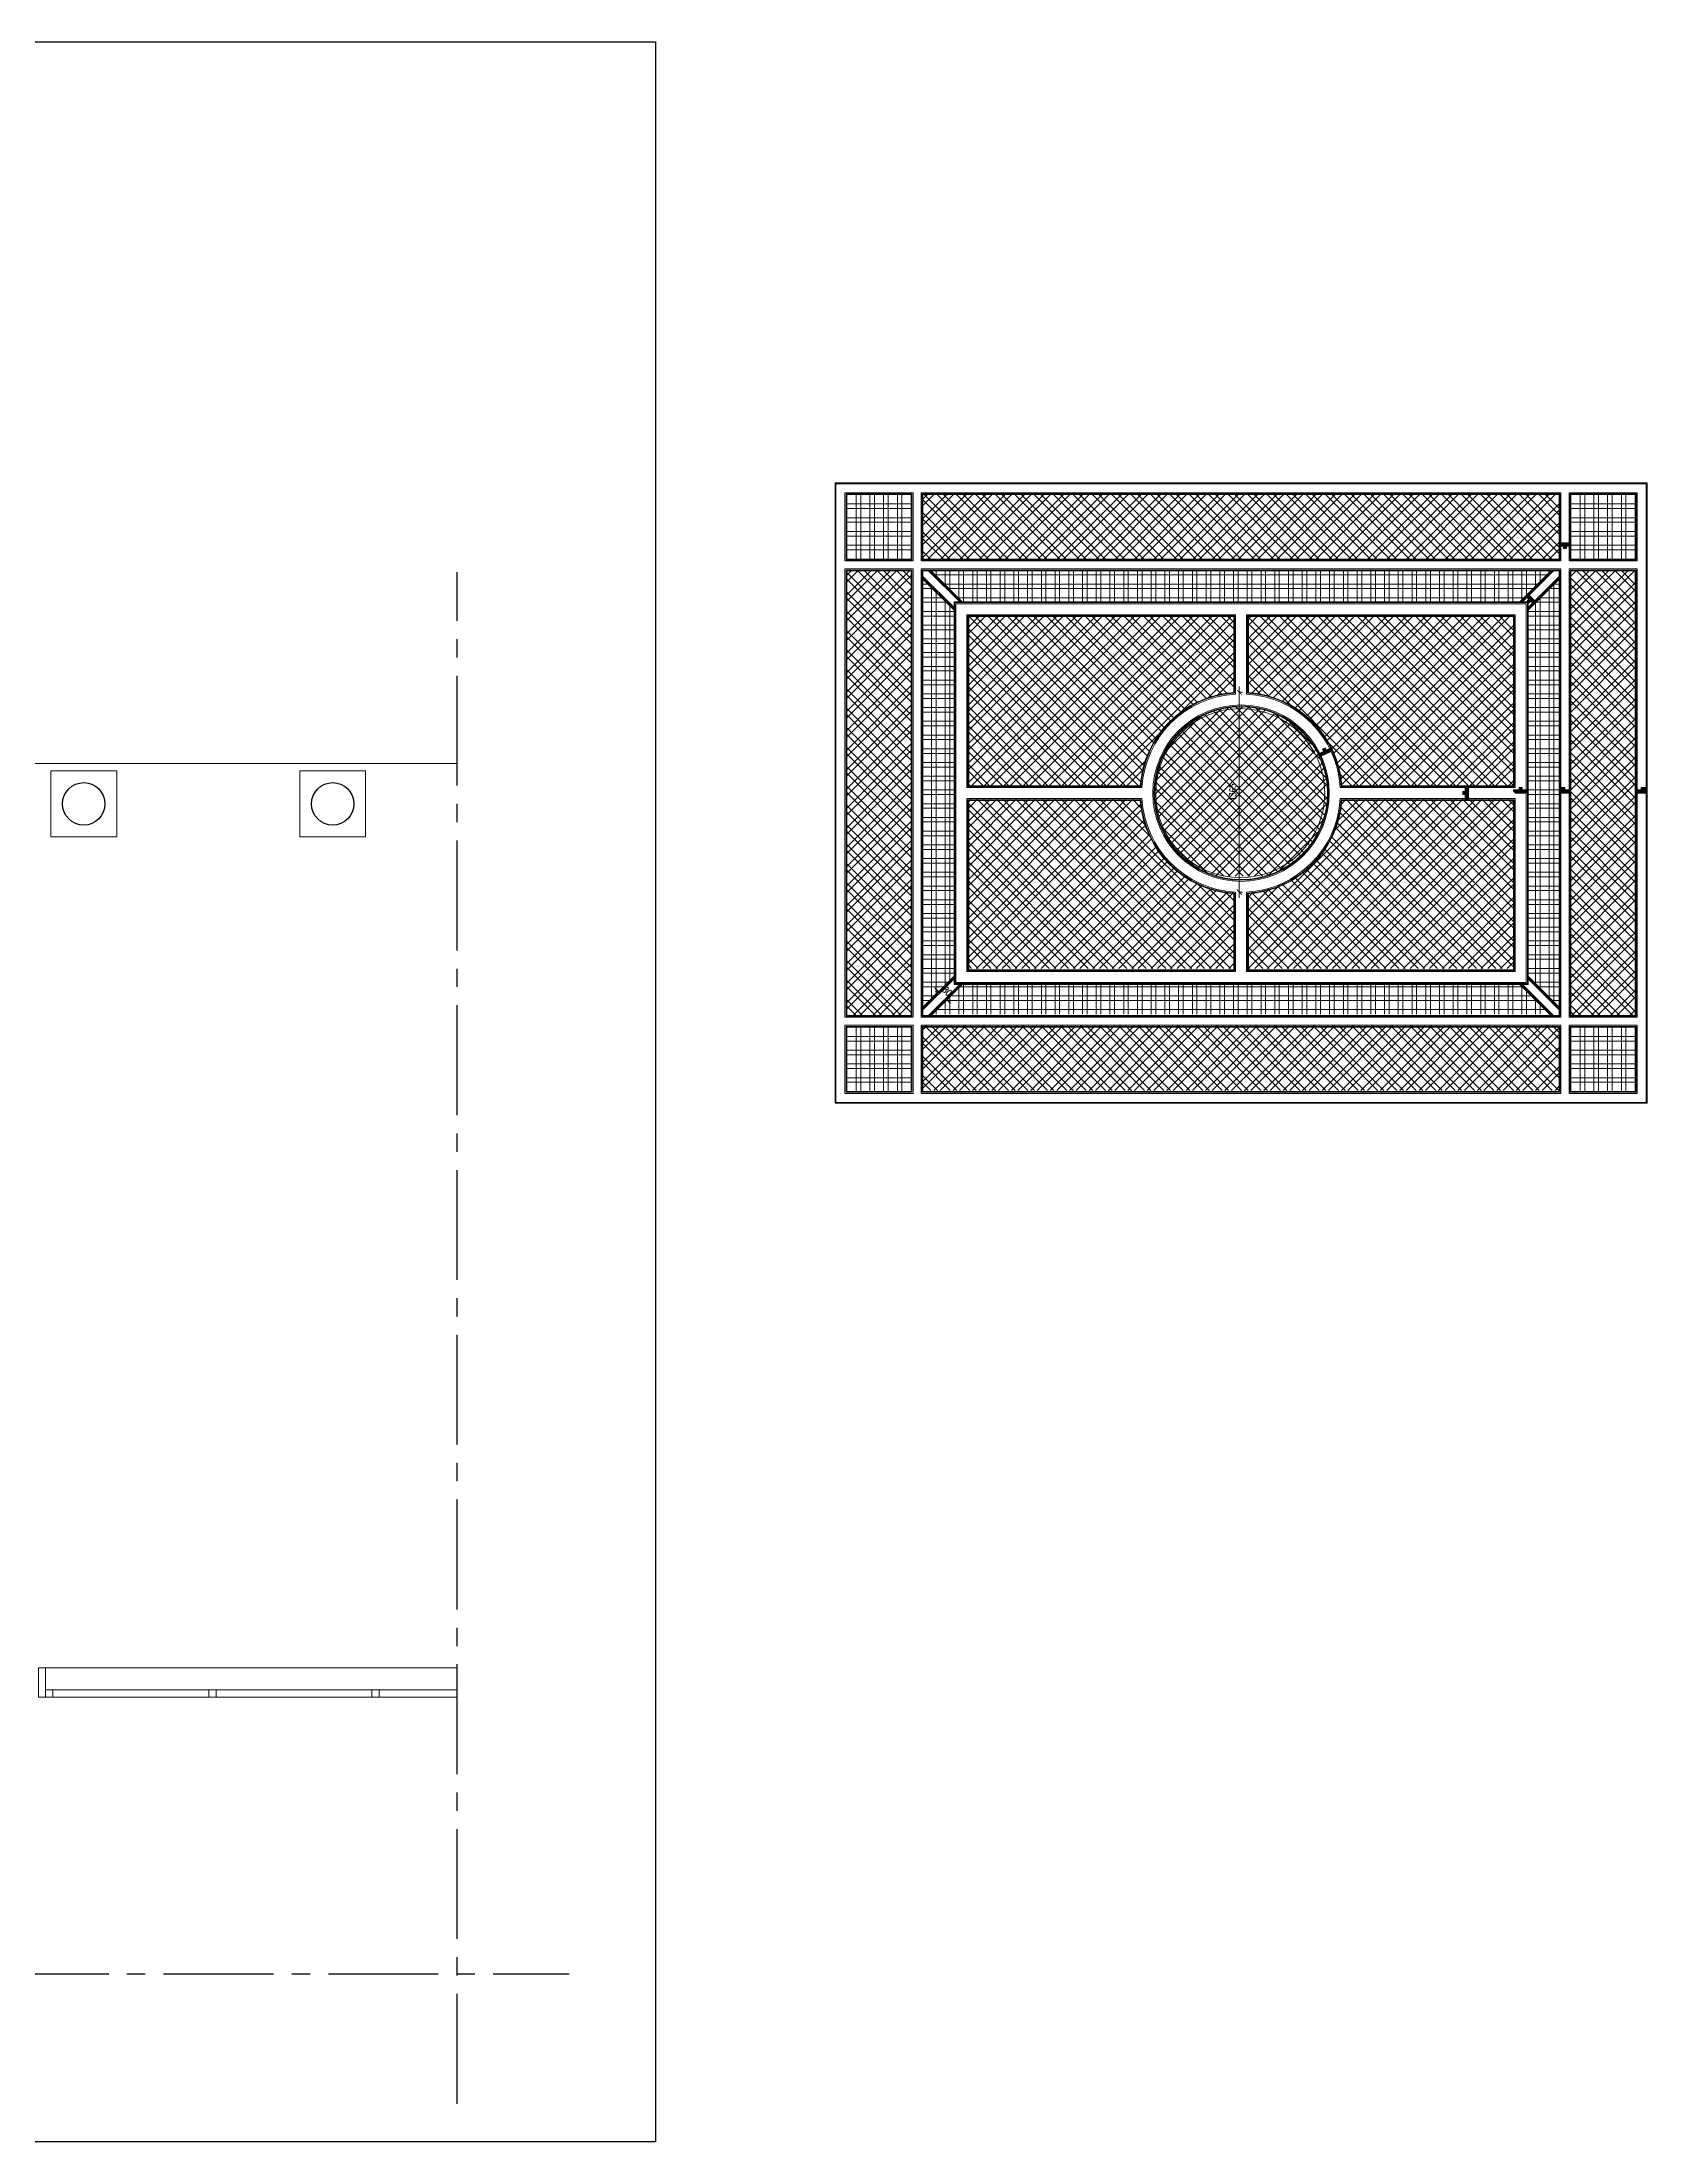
# Model space of a CAD drawing. Header units: inches. Extents: x -20583 to 399182, y -24453 to 525552.
# Drawn here: x 105448 to 116407, y 3 to 14342 of the extents above; entities that cross this region are included whole.
import ezdxf

# ---------------------------------------------------------------- set-up
doc = ezdxf.new("R2010")
doc.units = ezdxf.units.IN
doc.header["$LTSCALE"] = 1000
doc.header["$MEASUREMENT"] = 0
doc.header["$PDMODE"] = 35
doc.linetypes.add('XREF-V2-GF_COLS$0$XREF-V-COLS-GF$0$CENTER2', pattern=[1.125, 0.75, -0.125, 0.125, -0.125])
doc.layers.add('8', color=8, linetype='Continuous')
doc.layers.add('A-WALL', color=7, linetype='Continuous')
for name, color, linetype, lineweight in [('A-GLAZ', 134, 'Continuous', 18), ('A-WALL-TILE', 8, 'Continuous', 9), ('GRC', 41, 'Continuous', 0), ('Wood treillis', 111, 'Continuous', 0)]:
    doc.layers.add(name, color=color, linetype=linetype, lineweight=lineweight)
doc.layers.add('Stone-GRG', color=7, linetype='Continuous', lineweight=0, true_color=0xfff2cc)
doc.styles.add('ST9', font='romans.shx', dxfattribs={"width": 0.8})
doc.dimstyles.new('DIM-20', dxfattribs={"dimscale": 1000, "dimtxt": 0.044, "dimasz": 0.035, "dimexe": 0.022, "dimexo": 0.022, "dimgap": 0.022, "dimtad": 1, "dimdec": 0, "dimzin": 0, "dimdsep": 46, "dimtxsty": 'ST9', "dimblk1": 'ARCHTICK', "dimblk2": 'ARCHTICK', "dimsah": 1, "dimcen": 0.088, "dimdle": 0.04, "dimclrd": 256, "dimclre": 256, "dimclrt": 3, "dimadec": 0, "dimazin": 0, "dimtfac": 1, "dimtdec": 0, "dimtix": 1, "dimtofl": 0, "dimtmove": 1, "dimatfit": 3, "dimldrblk": 'CLOSED', "dimfxl": 1, "dimtolj": 1, "dimtzin": 0, "dimarcsym": 0})
pattern_1 = [(45, (-97072.23, -35421.66), (-66.29126, 66.29126), []), (45, (-97028.04, -35421.66), (-66.29126, 66.29126), [])]
pattern_2 = [(135, (-97072.23, -35421.66), (-66.29126, -66.29126), []), (135, (-97072.23, -35377.46), (-66.29126, -66.29126), [])]
pattern_3 = [(45, (-96760.1, -34589.53), (-66.29126, 66.29126), []), (45, (-96715.905, -34589.53), (-66.29126, 66.29126), [])]
pattern_4 = [(135, (-96760.1, -34589.53), (-66.29126, -66.29126), []), (135, (-96760.1, -34545.33), (-66.29126, -66.29126), [])]
pattern_5 = [(180, (-97072.23, -35421.66), (-4e-14, -93.75), []), (180, (-97103.48, -35390.41), (-4e-14, -93.75), [])]
pattern_6 = [(90, (-97072.23, -35421.66), (-93.75, 4e-14), []), (90, (-97040.98, -35390.41), (-93.75, 4e-14), [])]

# ---------------------------------------------------------------- blocks, each defined once
blk = doc.blocks.new('_ARCHTICK')
at = {"color": 0, "linetype": 'ByBlock', "const_width": 0.15}
blk.add_lwpolyline([(-0.5, -0.5), (0.5, 0.5)], dxfattribs=at)
blk = doc.blocks.new('*D468')
at = {"layer": 'Defpoints', "color": 0, "transparency": 16777216}
for p in [(2735, 2807), (2735, 1442), (2760, 1442)]:
    blk.add_point(p, dxfattribs=at)
at = {"layer": 'Stone-GRG', "lineweight": -2, "transparency": 16777216}
for p, q in [((2757, 2807), (2782, 2807)), ((2760, 2847), (2760, 1402)), ((2757, 1442), (2782, 1442))]:
    blk.add_line(p, q, dxfattribs=at)
at = {"layer": 'Stone-GRG', "lineweight": -2, "transparency": 16777216, "xscale": 35, "yscale": 35, "zscale": 35}
for p, rotation in [((2760, 2807), 90), ((2760, 1442), 270)]:
    blk.add_blockref('_ARCHTICK', p, dxfattribs=dict(at, rotation=rotation))
at = {"layer": 'Stone-GRG', "color": 3, "lineweight": 0, "transparency": 16777216, "insert": (2716, 2124), "char_height": 44, "attachment_point": 5, "rotation": 90, "style": 'ST9'}
blk.add_mtext('\\A1;1365', dxfattribs=at)
blk = doc.blocks.new('_CLOSED')
at = {"color": 0, "linetype": 'ByBlock'}
for p, q in [((-1, 0.17), (0, 0)), ((-1, 0.17), (-1, -0.17)), ((0, 0), (-1, -0.17)), ((0, 0), (-1, 0))]:
    blk.add_line(p, q, dxfattribs=at)
blk = doc.blocks.new('*D469')
at = {"layer": 'Defpoints', "color": 0, "transparency": 16777216}
for p in [(706, 763), (763, 706), (763, 706)]:
    blk.add_point(p, dxfattribs=at)
at = {"layer": 'Stone-GRG', "lineweight": -2, "transparency": 16777216}
for p, q in [((706, 763), (681, 787)), ((763, 706), (787, 681))]:
    blk.add_line(p, q, dxfattribs=at)
for p, xscale, yscale, zscale, rotation in [((706, 763), 35.00000000000001, 35.00000000000001, 35.00000000000001, 315.0000000000147), ((763, 706), 35, 35, 35, 135.0000000000148)]:
    blk.add_blockref('_ARCHTICK', p, dxfattribs=dict(at, xscale=xscale, yscale=yscale, zscale=zscale, rotation=rotation))
at = {"layer": 'Stone-GRG', "color": 3, "lineweight": 0, "transparency": 16777216, "insert": (765, 765), "char_height": 44, "attachment_point": 5, "rotation": 315, "style": 'ST9'}
blk.add_mtext('\\A1;80', dxfattribs=at)
blk = doc.blocks.new('A$C387e0cd0')
at = {"layer": 'Wood treillis', "lineweight": 0}
h = blk.add_hatch(dxfattribs=at)
h.set_pattern_fill('ANSI32', color=8, scale=250)
h.set_pattern_definition(pattern_3)
h.paths.add_polyline_path([(600, 3716), (4944, 3716), (4944, 4156), (600, 4156)])
h = blk.add_hatch(dxfattribs=at)
h.set_pattern_fill('ANSI32', color=8, scale=250, angle=90)
h.set_pattern_definition(pattern_4)
h.paths.add_polyline_path([(600, 3716), (4944, 3716), (4944, 4156), (600, 4156)])
h = blk.add_hatch(color=8, dxfattribs=at)
h.dxf.hatch_style = 1
edge = h.paths.add_edge_path()
edge.add_line((4974, 3787.3), (4994, 3787.3))
edge.add_line((4994, 3787.3), (4994, 3803.4))
edge.add_line((4994, 3803.4), (5024, 3803.4))
edge.add_line((5024, 3803.4), (5024, 3813.4))
edge.add_line((5024, 3813.4), (5019, 3813.4))
edge.add_arc((5011.5, 3813.4), 7.5, 360, 450)
edge.add_line((5011.5, 3820.9), (5011.5, 3825.9))
edge.add_line((5011.5, 3825.9), (4956.5, 3825.9))
edge.add_line((4956.5, 3825.9), (4956.5, 3820.9))
edge.add_arc((4956.5, 3813.4), 7.5, 90, 180)
edge.add_line((4949, 3813.4), (4944, 3813.4))
edge.add_line((4944, 3813.4), (4944, 3803.4))
edge.add_line((4944, 3803.4), (4974, 3803.4))
edge.add_line((4974, 3803.4), (4974, 3787.3))
h = blk.add_hatch(dxfattribs=at)
h.set_pattern_fill('ANSI32', color=8, scale=250)
h.set_pattern_definition(pattern_3)
h.paths.add_polyline_path([(520, 600), (520, 3636), (80, 3636), (80, 600)])
h = blk.add_hatch(dxfattribs=at)
h.set_pattern_fill('ANSI32', color=8, scale=250, angle=90)
h.set_pattern_definition(pattern_4)
h.paths.add_polyline_path([(520, 600), (520, 3636), (80, 3636), (80, 600)])
h = blk.add_hatch(dxfattribs=at)
h.set_pattern_fill('ANSI32', color=8, scale=250, angle=45)
h.set_pattern_definition(pattern_6)
h.paths.add_polyline_path([(656.6, 3636), (868.7, 3423.9), (4675.3, 3423.9), (4887.4, 3636)])
h = blk.add_hatch(dxfattribs=at)
h.set_pattern_fill('ANSI32', color=8, scale=250, angle=135)
h.set_pattern_definition(pattern_5)
h.paths.add_polyline_path([(656.6, 3636), (868.7, 3423.9), (4675.3, 3423.9), (4887.4, 3636)])
h = blk.add_hatch(dxfattribs=at)
h.set_pattern_fill('ANSI32', color=8, scale=250)
h.set_pattern_definition(pattern_3)
h.paths.add_polyline_path([(5024, 600), (5024, 3636), (5464, 3636), (5464, 600)])
h = blk.add_hatch(dxfattribs=at)
h.set_pattern_fill('ANSI32', color=8, scale=250, angle=90)
h.set_pattern_definition(pattern_4)
h.paths.add_polyline_path([(5024, 600), (5024, 3636), (5464, 3636), (5464, 600)])
h = blk.add_hatch(dxfattribs=at)
h.set_pattern_fill('ANSI32', color=8, scale=250, angle=45)
h.set_pattern_definition(pattern_6)
h.paths.add_polyline_path([(600, 3579.4), (812.1, 3367.3), (812.1, 868.7), (600, 656.6)])
h = blk.add_hatch(dxfattribs=at)
h.set_pattern_fill('ANSI32', color=8, scale=250, angle=135)
h.set_pattern_definition(pattern_5)
h.paths.add_polyline_path([(600, 3579.4), (812.1, 3367.3), (812.1, 868.7), (600, 656.6)])
h = blk.add_hatch(color=8, dxfattribs=at)
h.dxf.hatch_style = 1
edge = h.paths.add_edge_path()
edge.add_line((4724.8, 3430.9), (4738.9, 3416.8))
edge.add_line((4738.9, 3416.8), (4750.3, 3428.2))
edge.add_line((4750.3, 3428.2), (4771.5, 3407))
edge.add_line((4771.5, 3407), (4778.6, 3414))
edge.add_line((4778.6, 3414), (4775.1, 3417.6))
edge.add_arc((4769.8, 3422.9), 7.5, 315, 405)
edge.add_line((4775.1, 3428.2), (4778.6, 3431.7))
edge.add_line((4778.6, 3431.7), (4739.7, 3470.6))
edge.add_line((4739.7, 3470.6), (4736.2, 3467.1))
edge.add_arc((4730.9, 3461.8), 7.5, 45, 135)
edge.add_line((4725.6, 3467.1), (4722, 3470.6))
edge.add_line((4722, 3470.6), (4715, 3463.5))
edge.add_line((4715, 3463.5), (4736.2, 3442.3))
edge.add_line((4736.2, 3442.3), (4724.8, 3430.9))
h = blk.add_hatch(dxfattribs=at)
h.set_pattern_fill('ANSI32', color=8, scale=250, angle=135)
h.set_pattern_definition(pattern_5)
h.paths.add_polyline_path([(4944, 3579.4), (4731.9, 3367.3), (4731.9, 868.7), (4944, 656.6)])
h = blk.add_hatch(dxfattribs=at)
h.set_pattern_fill('ANSI32', color=8, scale=250, angle=45)
h.set_pattern_definition(pattern_6)
h.paths.add_polyline_path([(4944, 3579.4), (4731.9, 3367.3), (4731.9, 868.7), (4944, 656.6)])
h = blk.add_hatch(dxfattribs=at)
h.set_pattern_fill('ANSI32', color=8, scale=250)
h.set_pattern_definition(pattern_1)
h.paths.add_polyline_path([(912.1, 3323.9), (2722, 3323.9), (2722, 2806.2, 0.2638261), (2155.7, 2428.3), (2155.4, 2428.5), (2151.2, 2419.4), (2151.3, 2419.4, 0.0951483), (2083.8, 2168), (912.1, 2168)])
h = blk.add_hatch(dxfattribs=at)
h.set_pattern_fill('ANSI32', color=8, scale=250, angle=90)
h.set_pattern_definition(pattern_2)
h.paths.add_polyline_path([(912.1, 3323.9), (2722, 3323.9), (2722, 2806.2, 0.2638261), (2155.7, 2428.3), (2155.4, 2428.5), (2151.2, 2419.4), (2151.3, 2419.4, 0.0951483), (2083.8, 2168), (912.1, 2168)])
h = blk.add_hatch(dxfattribs=at)
h.set_pattern_fill('ANSI32', color=8, scale=250)
h.set_pattern_definition(pattern_1)
h.paths.add_polyline_path([(4631.9, 3323.9), (2822, 3323.9), (2822, 2806.2, -0.2638261), (3388.3, 2428.3), (3388.6, 2428.5), (3392.8, 2419.4), (3392.7, 2419.4, -0.0951483), (3460.2, 2168), (4631.9, 2168)])
h = blk.add_hatch(dxfattribs=at)
h.set_pattern_fill('ANSI32', color=8, scale=250, angle=90)
h.set_pattern_definition(pattern_2)
h.paths.add_polyline_path([(4631.9, 3323.9), (2822, 3323.9), (2822, 2806.2, -0.2638261), (3388.3, 2428.3), (3388.6, 2428.5), (3392.8, 2419.4), (3392.7, 2419.4, -0.0951483), (3460.2, 2168), (4631.9, 2168)])
h = blk.add_hatch(dxfattribs=at)
h.set_pattern_fill('ANSI32', color=8, scale=250)
h.set_pattern_definition([(45, (-98267.1, -34791.26), (-66.29126, 66.29126), []), (45, (-98222.91, -34791.26), (-66.29126, 66.29126), [])])
edge = h.paths.add_edge_path()
edge.add_arc((2772, 2118), 590, 93.39698, 253.91609)
edge.add_line((2608.5, 1551.1), (2935.5, 1551.1))
edge.add_arc((2772, 2118), 590, 286.08391, 446.60302)
edge.add_line((2807, 2707), (2737, 2707))
h = blk.add_hatch(dxfattribs=at)
h.set_pattern_fill('ANSI32', color=8, scale=250, angle=90)
h.set_pattern_definition([(135, (-98267.1, -34791.26), (-66.29126, -66.29126), []), (135, (-98267.1, -34747.07), (-66.29126, -66.29126), [])])
edge = h.paths.add_edge_path()
edge.add_arc((2772, 2118), 590, 93.39698, 253.91609)
edge.add_line((2608.5, 1551.1), (2935.5, 1551.1))
edge.add_arc((2772, 2118), 590, 286.08391, 446.60302)
edge.add_line((2807, 2707), (2737, 2707))
h = blk.add_hatch(color=8, dxfattribs=at)
h.dxf.hatch_style = 1
edge = h.paths.add_edge_path()
edge.add_line((3345.6, 2426.3), (3327.4, 2417.9))
edge.add_line((3327.4, 2417.9), (3334.2, 2403.3))
edge.add_line((3334.2, 2403.3), (3297.9, 2386.4))
edge.add_line((3297.9, 2386.4), (3302.1, 2377.4))
edge.add_line((3302.1, 2377.4), (3306.6, 2379.5))
edge.add_arc((3313.4, 2382.6), 7.5, 204.8584, 294.8584)
edge.add_line((3316.6, 2375.8), (3318.7, 2371.3))
edge.add_line((3318.7, 2371.3), (3386.7, 2402.8))
edge.add_line((3386.7, 2402.8), (3384.6, 2407.3))
edge.add_arc((3381.5, 2414.1), 7.5, 294.8584, 384.8584)
edge.add_line((3388.3, 2417.3), (3392.8, 2419.4))
edge.add_line((3392.8, 2419.4), (3388.6, 2428.5))
edge.add_line((3388.6, 2428.5), (3352.3, 2411.7))
edge.add_line((3352.3, 2411.7), (3345.6, 2426.3))
h = blk.add_hatch(color=8, dxfattribs=at)
h.dxf.hatch_style = 1
edge = h.paths.add_edge_path()
edge.add_line((4285.5, 2128), (4285.5, 2108))
edge.add_line((4285.5, 2108), (4301.6, 2108))
edge.add_line((4301.6, 2108), (4301.6, 2068))
edge.add_line((4301.6, 2068), (4311.6, 2068))
edge.add_line((4311.6, 2068), (4311.6, 2073))
edge.add_arc((4311.6, 2080.5), 7.5, 270, 360)
edge.add_line((4319.1, 2080.5), (4324.1, 2080.5))
edge.add_line((4324.1, 2080.5), (4324.1, 2155.5))
edge.add_line((4324.1, 2155.5), (4319.1, 2155.5))
edge.add_arc((4311.6, 2155.5), 7.5, 360, 450)
edge.add_line((4311.6, 2163), (4311.6, 2168))
edge.add_line((4311.6, 2168), (4301.6, 2168))
edge.add_line((4301.6, 2168), (4301.6, 2128))
edge.add_line((4301.6, 2128), (4285.5, 2128))
h = blk.add_hatch(color=8, dxfattribs=at)
h.dxf.hatch_style = 1
edge = h.paths.add_edge_path()
edge.add_line((4691.9, 2156.6), (4671.9, 2156.6))
edge.add_line((4671.9, 2156.6), (4671.9, 2140.5))
edge.add_line((4671.9, 2140.5), (4631.9, 2140.5))
edge.add_line((4631.9, 2140.5), (4631.9, 2130.5))
edge.add_line((4631.9, 2130.5), (4636.9, 2130.5))
edge.add_arc((4644.4, 2130.5), 7.5, 180, 270)
edge.add_line((4644.4, 2123), (4644.4, 2118))
edge.add_line((4644.4, 2118), (4719.4, 2118))
edge.add_line((4719.4, 2118), (4719.4, 2123))
edge.add_arc((4719.4, 2130.5), 7.5, 270, 360)
edge.add_line((4726.9, 2130.5), (4731.9, 2130.5))
edge.add_line((4731.9, 2130.5), (4731.9, 2140.5))
edge.add_line((4731.9, 2140.5), (4691.9, 2140.5))
edge.add_line((4691.9, 2140.5), (4691.9, 2156.6))
h = blk.add_hatch(color=8, dxfattribs=at)
h.dxf.hatch_style = 1
edge = h.paths.add_edge_path()
edge.add_line((4949, 2123), (4949, 2118))
edge.add_line((4949, 2118), (5011.5, 2118))
edge.add_line((5011.5, 2118), (5011.5, 2123))
edge.add_arc((5011.5, 2130.5), 7.5, 270, 360)
edge.add_line((5019, 2130.5), (5024, 2130.5))
edge.add_line((5024, 2130.5), (5024, 2140.5))
edge.add_line((5024, 2140.5), (4984, 2140.5))
edge.add_line((4984, 2140.5), (4984, 2156.6))
edge.add_line((4984, 2156.6), (4944, 2156.6))
edge.add_line((4944, 2156.6), (4944, 2156.6))
edge.add_line((4944, 2156.6), (4944, 2123))
edge.add_line((4944, 2123), (4949, 2123))
h = blk.add_hatch(color=8, dxfattribs=at)
h.dxf.hatch_style = 1
edge = h.paths.add_edge_path()
edge.add_line((5539, 2123), (5539, 2118))
edge.add_line((5539, 2118), (5476.5, 2118))
edge.add_line((5476.5, 2118), (5476.5, 2123))
edge.add_arc((5476.5, 2130.5), 7.5, 180, 270, ccw=False)
edge.add_line((5469, 2130.5), (5464, 2130.5))
edge.add_line((5464, 2130.5), (5464, 2140.5))
edge.add_line((5464, 2140.5), (5504, 2140.5))
edge.add_line((5504, 2140.5), (5504, 2156.6))
edge.add_line((5504, 2156.6), (5544, 2156.6))
edge.add_line((5544, 2156.6), (5544, 2156.6))
edge.add_line((5544, 2156.6), (5544, 2123))
edge.add_line((5544, 2123), (5539, 2123))
h = blk.add_hatch(dxfattribs=at)
h.set_pattern_fill('ANSI32', color=8, scale=250)
h.set_pattern_definition(pattern_1)
h.paths.add_polyline_path([(912.1, 920.7), (2722, 920.7), (2722, 1438.4, -0.2638261), (2155.7, 1816.2), (2155.4, 1816.1), (2151.2, 1825.2), (2151.3, 1825.2, -0.0951483), (2083.8, 2076.6), (912.1, 2076.6)])
h = blk.add_hatch(dxfattribs=at)
h.set_pattern_fill('ANSI32', color=8, scale=250, angle=90)
h.set_pattern_definition(pattern_2)
h.paths.add_polyline_path([(912.1, 920.7), (2722, 920.7), (2722, 1438.4, -0.2638261), (2155.7, 1816.2), (2155.4, 1816.1), (2151.2, 1825.2), (2151.3, 1825.2, -0.0951483), (2083.8, 2076.6), (912.1, 2076.6)])
h = blk.add_hatch(dxfattribs=at)
h.set_pattern_fill('ANSI32', color=8, scale=250)
h.set_pattern_definition(pattern_1)
h.paths.add_polyline_path([(4631.9, 920.7), (2822, 920.7), (2822, 1438.4, 0.2638261), (3388.3, 1816.2), (3388.6, 1816.1), (3392.8, 1825.2), (3392.7, 1825.2, 0.0951483), (3460.2, 2076.6), (4631.9, 2076.6)])
h = blk.add_hatch(dxfattribs=at)
h.set_pattern_fill('ANSI32', color=8, scale=250, angle=90)
h.set_pattern_definition(pattern_2)
h.paths.add_polyline_path([(4631.9, 920.7), (2822, 920.7), (2822, 1438.4, 0.2638261), (3388.3, 1816.2), (3388.6, 1816.1), (3392.8, 1825.2), (3392.7, 1825.2, 0.0951483), (3460.2, 2076.6), (4631.9, 2076.6)])
h = blk.add_hatch(dxfattribs=at)
h.set_pattern_fill('ANSI32', color=8, scale=250, angle=135)
h.set_pattern_definition(pattern_5)
h.paths.add_polyline_path([(656.6, 608.6), (868.7, 820.7), (4675.3, 820.7), (4887.4, 608.6)])
h = blk.add_hatch(dxfattribs=at)
h.set_pattern_fill('ANSI32', color=8, scale=250, angle=45)
h.set_pattern_definition(pattern_6)
h.paths.add_polyline_path([(656.6, 608.6), (868.7, 820.7), (4675.3, 820.7), (4887.4, 608.6)])
h = blk.add_hatch(dxfattribs=at)
h.set_pattern_fill('ANSI32', color=8, scale=250)
h.set_pattern_definition(pattern_3)
h.paths.add_polyline_path([(600, 528.6), (4944, 528.6), (4944, 88.6), (600, 88.6)])
h = blk.add_hatch(dxfattribs=at)
h.set_pattern_fill('ANSI32', color=8, scale=250, angle=90)
h.set_pattern_definition(pattern_4)
h.paths.add_polyline_path([(600, 528.6), (4944, 528.6), (4944, 88.6), (600, 88.6)])
at = {"layer": 'Wood treillis', "color": 8, "linetype": 'Continuous', "lineweight": 0}
for p, q in [((520, 4092.3, 0), (80, 4092.3, 0)), ((520, 4092.3, 0), (80, 4092.3, 0)), ((520, 4061, 0), (80, 4061, 0)), ((520, 4061, 0), (80, 4061, 0)), ((143.8, 3716, 0), (143.8, 4156, 0)), ((143.8, 3716, 0), (143.8, 4156, 0)), ((175, 3716, 0), (175, 4156, 0)), ((175, 3716, 0), (175, 4156, 0)), ((237.5, 3716, 0), (237.5, 4156, 0)), ((237.5, 3716, 0), (237.5, 4156, 0)), ((268.8, 3716, 0), (268.8, 4156, 0)), ((268.8, 3716, 0), (268.8, 4156, 0)), ((331.3, 3716, 0), (331.3, 4156, 0)), ((331.3, 3716, 0), (331.3, 4156, 0)), ((362.5, 3716, 0), (362.5, 4156, 0)), ((362.5, 3716, 0), (362.5, 4156, 0)), ((425, 3716, 0), (425, 4156, 0)), ((425, 3716, 0), (425, 4156, 0)), ((456.3, 3716, 0), (456.3, 4156, 0)), ((456.3, 3716, 0), (456.3, 4156, 0)), ((5464, 4092.3, 0), (5024, 4092.3, 0)), ((5464, 4092.3, 0), (5024, 4092.3, 0)), ((5464, 4061, 0), (5024, 4061, 0)), ((5464, 4061, 0), (5024, 4061, 0)), ((5087.8, 3716, 0), (5087.8, 4156, 0)), ((5087.8, 3716, 0), (5087.8, 4156, 0)), ((5119, 3716, 0), (5119, 4156, 0)), ((5119, 3716, 0), (5119, 4156, 0)), ((5181.5, 3716, 0), (5181.5, 4156, 0)), ((5181.5, 3716, 0), (5181.5, 4156, 0)), ((5212.8, 3716, 0), (5212.8, 4156, 0)), ((5212.8, 3716, 0), (5212.8, 4156, 0)), ((5275.3, 3716, 0), (5275.3, 4156, 0)), ((5275.3, 3716, 0), (5275.3, 4156, 0)), ((5306.5, 3716, 0), (5306.5, 4156, 0)), ((5306.5, 3716, 0), (5306.5, 4156, 0)), ((5369, 3716, 0), (5369, 4156, 0)), ((5369, 3716, 0), (5369, 4156, 0)), ((5400.3, 3716, 0), (5400.3, 4156, 0)), ((5400.3, 3716, 0), (5400.3, 4156, 0)), ((520, 3998.5, 0), (80, 3998.5, 0)), ((520, 3998.5, 0), (80, 3998.5, 0)), ((520, 3967.3, 0), (80, 3967.3, 0)), ((520, 3967.3, 0), (80, 3967.3, 0)), ((520, 3904.8, 0), (80, 3904.8, 0)), ((520, 3904.8, 0), (80, 3904.8, 0)), ((520, 3873.5, 0), (80, 3873.5, 0)), ((520, 3873.5, 0), (80, 3873.5, 0)), ((5464, 3998.5, 0), (5024, 3998.5, 0)), ((5464, 3998.5, 0), (5024, 3998.5, 0)), ((5464, 3967.3, 0), (5024, 3967.3, 0)), ((5464, 3967.3, 0), (5024, 3967.3, 0)), ((5464, 3904.8, 0), (5024, 3904.8, 0)), ((5464, 3904.8, 0), (5024, 3904.8, 0)), ((5464, 3873.5, 0), (5024, 3873.5, 0)), ((5464, 3873.5, 0), (5024, 3873.5, 0)), ((520, 3811, 0), (80, 3811, 0)), ((520, 3811, 0), (80, 3811, 0)), ((520, 3779.8, 0), (80, 3779.8, 0)), ((520, 3779.8, 0), (80, 3779.8, 0)), ((5464, 3811, 0), (5024, 3811, 0)), ((5464, 3811, 0), (5024, 3811, 0)), ((5464, 3779.8, 0), (5024, 3779.8, 0)), ((5464, 3779.8, 0), (5024, 3779.8, 0)), ((520, 456.3, 0), (80, 456.3, 0)), ((520, 456.3, 0), (80, 456.3, 0)), ((143.8, 80, 0), (143.8, 520, 0)), ((143.8, 80, 0), (143.8, 520, 0)), ((175, 80, 0), (175, 520, 0)), ((175, 80, 0), (175, 520, 0)), ((237.5, 80, 0), (237.5, 520, 0)), ((237.5, 80, 0), (237.5, 520, 0)), ((268.8, 80, 0), (268.8, 520, 0)), ((268.8, 80, 0), (268.8, 520, 0)), ((331.3, 80, 0), (331.3, 520, 0)), ((331.3, 80, 0), (331.3, 520, 0)), ((362.5, 80, 0), (362.5, 520, 0)), ((362.5, 80, 0), (362.5, 520, 0)), ((425, 80, 0), (425, 520, 0)), ((425, 80, 0), (425, 520, 0)), ((456.3, 80, 0), (456.3, 520, 0)), ((456.3, 80, 0), (456.3, 520, 0)), ((5464, 456.3, 0), (5024, 456.3, 0)), ((5464, 456.3, 0), (5024, 456.3, 0)), ((5087.8, 80, 0), (5087.8, 520, 0)), ((5087.8, 80, 0), (5087.8, 520, 0)), ((5119, 80, 0), (5119, 520, 0)), ((5119, 80, 0), (5119, 520, 0)), ((5181.5, 80, 0), (5181.5, 520, 0)), ((5181.5, 80, 0), (5181.5, 520, 0)), ((5212.8, 80, 0), (5212.8, 520, 0)), ((5212.8, 80, 0), (5212.8, 520, 0)), ((5275.3, 80, 0), (5275.3, 520, 0)), ((5275.3, 80, 0), (5275.3, 520, 0)), ((5306.5, 80, 0), (5306.5, 520, 0)), ((5306.5, 80, 0), (5306.5, 520, 0)), ((5369, 80, 0), (5369, 520, 0)), ((5369, 80, 0), (5369, 520, 0)), ((5400.3, 80, 0), (5400.3, 520, 0)), ((5400.3, 80, 0), (5400.3, 520, 0)), ((520, 425, 0), (80, 425, 0)), ((520, 425, 0), (80, 425, 0)), ((520, 362.5, 0), (80, 362.5, 0)), ((520, 362.5, 0), (80, 362.5, 0)), ((520, 331.3, 0), (80, 331.3, 0)), ((520, 331.3, 0), (80, 331.3, 0)), ((5464, 425, 0), (5024, 425, 0)), ((5464, 425, 0), (5024, 425, 0)), ((5464, 362.5, 0), (5024, 362.5, 0)), ((5464, 362.5, 0), (5024, 362.5, 0)), ((5464, 331.3, 0), (5024, 331.3, 0)), ((5464, 331.3, 0), (5024, 331.3, 0)), ((520, 268.8, 0), (80, 268.8, 0)), ((520, 268.8, 0), (80, 268.8, 0)), ((520, 237.5, 0), (80, 237.5, 0)), ((520, 237.5, 0), (80, 237.5, 0)), ((520, 175, 0), (80, 175, 0)), ((520, 175, 0), (80, 175, 0)), ((520, 143.8, 0), (80, 143.8, 0)), ((520, 143.8, 0), (80, 143.8, 0)), ((5464, 268.8, 0), (5024, 268.8, 0)), ((5464, 268.8, 0), (5024, 268.8, 0)), ((5464, 237.5, 0), (5024, 237.5, 0)), ((5464, 237.5, 0), (5024, 237.5, 0)), ((5464, 175, 0), (5024, 175, 0)), ((5464, 175, 0), (5024, 175, 0)), ((5464, 143.8, 0), (5024, 143.8, 0)), ((5464, 143.8, 0), (5024, 143.8, 0))]:
    blk.add_line(p, q, dxfattribs=at)
at = {"layer": 'Wood treillis', "color": 8}
for p, q in [((812.1, 3385, 0), (600, 3597.1, 0)), ((812.1, 3374.4, 0), (600, 3586.5, 0)), ((851, 3423.9, 0), (638.9, 3636, 0)), ((861.6, 3423.9, 0), (649.5, 3636, 0)), ((868.7, 3423.9, 0), (656.6, 3636, 0)), ((4675.3, 3423.9, 0), (4887.4, 3636, 0)), ((4682.4, 3423.9, 0), (4894.5, 3636, 0)), ((4693, 3423.9, 0), (4905.1, 3636, 0)), ((4731.9, 3385, 0), (4944, 3597.1, 0)), ((4731.9, 3374.4, 0), (4944, 3586.5, 0)), ((812.1, 3367.3, 0), (600, 3579.4, 0)), ((4731.9, 3367.3, 0), (4944, 3579.4, 0)), ((2722, 2806.2, 0), (2722, 3323.9, 0)), ((2727, 2801.5, 0), (2727, 3328.9, 0)), ((2734.5, 2794.5, 0), (2734.5, 3336.4, 0)), ((2809.5, 2794.5, 0), (2809.5, 3336.4, 0)), ((2817, 2801.5, 0), (2817, 3328.9, 0)), ((2822, 2806.2, 0), (2822, 3323.9, 0)), ((2095.5, 2155.5, 0), (899.6, 2155.5, 0)), ((2088.5, 2163, 0), (907.1, 2163, 0)), ((2083.8, 2168, 0), (912.1, 2168, 0)), ((3448.5, 2155.5, 0), (4644.4, 2155.5, 0)), ((3455.5, 2163, 0), (4636.9, 2163, 0)), ((3460.2, 2168, 0), (4631.9, 2168, 0)), ((2095.5, 2080.5, 0), (899.6, 2080.5, 0)), ((2088.5, 2073, 0), (907.1, 2073, 0)), ((2083.8, 2068, 0), (912.1, 2068, 0)), ((3448.5, 2080.5, 0), (4644.4, 2080.5, 0)), ((3455.5, 2073, 0), (4636.9, 2073, 0)), ((3460.2, 2068, 0), (4631.9, 2068, 0)), ((2727, 1434.5, 0), (2727, 907.1, 0)), ((2734.5, 1441.5, 0), (2734.5, 899.6, 0)), ((2809.5, 1441.5, 0), (2809.5, 899.6, 0)), ((2817, 1434.5, 0), (2817, 907.1, 0)), ((2722, 1429.8, 0), (2722, 912.1, 0)), ((2822, 1429.8, 0), (2822, 912.1, 0)), ((812.1, 868.7, 0), (600, 656.6, 0)), ((812.1, 861.6, 0), (600, 649.5, 0)), ((4731.9, 868.7, 0), (4944, 656.6, 0)), ((4731.9, 861.6, 0), (4944, 649.5, 0)), ((812.1, 851, 0), (600, 638.9, 0)), ((851, 812.1, 0), (638.9, 600, 0)), ((861.6, 812.1, 0), (649.5, 600, 0)), ((868.7, 812.1, 0), (656.6, 600, 0)), ((4675.3, 812.1, 0), (4887.4, 600, 0)), ((4682.4, 812.1, 0), (4894.5, 600, 0)), ((4693, 812.1, 0), (4905.1, 600, 0)), ((4731.9, 851, 0), (4944, 638.9, 0))]:
    blk.add_line(p, q, dxfattribs=at)
at = {"layer": 'Wood treillis', "color": 8, "elevation": 0}
for points in [[(5544, 4236), (5544, 0), (0, 0), (0, 4236)], [(5539, 4231), (5539, 5), (5, 5), (5, 4231)], [(4731.9, 3423.9), (4731.9, 812.1), (812.1, 812.1), (812.1, 3423.9)], [(4726.9, 3418.9), (4726.9, 817.1), (817.1, 817.1), (817.1, 3418.9)], [(4719.4, 3411.4), (4719.4, 824.6), (824.6, 824.6), (824.6, 3411.4)]]:
    blk.add_lwpolyline(points, close=True, dxfattribs=at)
for points in [[(532.5, 4168.5), (67.5, 4168.5), (67.5, 3703.5), (532.5, 3703.5), (532.5, 4168.5)], [(75, 3711), (525, 3711), (525, 4161), (75, 4161), (75, 3711)], [(2772, 4168.5), (587.5, 4168.5), (587.5, 3703.5), (2772, 3703.5)], [(2772, 4161), (595, 4161), (595, 3711), (2772, 3711)], [(520, 3716), (80, 3716), (80, 4156), (520, 4156), (520, 3716)], [(2772, 4156), (600, 4156), (600, 3716), (2772, 3716)], [(532.5, 2118), (532.5, 3648.5), (67.5, 3648.5), (67.5, 2118)], [(525, 2118), (525, 3641), (75, 3641), (75, 2118)], [(520, 2118), (520, 3636), (80, 3636), (80, 2118)], [(2734.5, 3336.4), (899.6, 3336.4), (899.6, 2155.5)], [(2727, 3328.9), (907.1, 3328.9), (907.1, 2163)], [(2722, 3323.9), (912.1, 3323.9), (912.1, 2168)], [(2809.5, 3336.4), (4644.4, 3336.4), (4644.4, 2155.5)], [(2817, 3328.9), (4636.9, 3328.9), (4636.9, 2163)], [(2822, 3323.9), (4631.9, 3323.9), (4631.9, 2168)], [(532.5, 2118), (532.5, 587.5), (67.5, 587.5), (67.5, 2118)], [(525, 2118), (525, 595), (75, 595), (75, 2118)], [(520, 2118), (520, 600), (80, 600), (80, 2118)], [(2734.5, 899.6), (899.6, 899.6), (899.6, 2080.5)], [(2727, 907.1), (907.1, 907.1), (907.1, 2073)], [(2722, 912.1), (912.1, 912.1), (912.1, 2068)], [(2809.5, 899.6), (4644.4, 899.6), (4644.4, 2080.5)], [(2817, 907.1), (4636.9, 907.1), (4636.9, 2073)], [(2822, 912.1), (4631.9, 912.1), (4631.9, 2068)], [(5011.5, 2118), (5011.5, 587.5), (5476.5, 587.5), (5476.5, 2118)], [(5019, 2118), (5019, 595), (5469, 595), (5469, 2118)], [(5024, 2118), (5024, 600), (5464, 600), (5464, 2118)], [(532.5, 67.5), (67.5, 67.5), (67.5, 532.5), (532.5, 532.5), (532.5, 67.5)], [(75, 525), (525, 525), (525, 75), (75, 75), (75, 525)], [(520, 520), (80, 520), (80, 80), (520, 80), (520, 520)], [(520, 520), (80, 520), (80, 80), (520, 80), (520, 520)], [(520, 520), (80, 520), (80, 80), (520, 80), (520, 520)], [(520, 520), (80, 520), (80, 80), (520, 80), (520, 520)], [(2772, 67.5), (587.5, 67.5), (587.5, 532.5), (2772, 532.5)], [(2772, 75), (595, 75), (595, 525), (2772, 525)], [(2772, 80), (600, 80), (600, 520), (2772, 520)], [(2772, 67.5), (4956.5, 67.5), (4956.5, 532.5), (2772, 532.5)], [(2772, 75), (4949, 75), (4949, 525), (2772, 525)], [(2772, 80), (4944, 80), (4944, 520), (2772, 520)], [(5011.5, 67.5), (5476.5, 67.5), (5476.5, 532.5), (5011.5, 532.5), (5011.5, 67.5)], [(5469, 525), (5019, 525), (5019, 75), (5469, 75), (5469, 525)], [(5024, 520), (5464, 520), (5464, 80), (5024, 80), (5024, 520)]]:
    blk.add_lwpolyline(points, dxfattribs=at)
at = {"layer": 'Wood treillis', "color": 8, "lineweight": 0, "elevation": 0}
for points in [[(2772, 4168.5), (4956.5, 4168.5), (4956.5, 3703.5), (2772, 3703.5)], [(2772, 4161), (4949, 4161), (4949, 3711), (2772, 3711)], [(5011.5, 4168.5), (5476.5, 4168.5), (5476.5, 3703.5), (5011.5, 3703.5), (5011.5, 4168.5)], [(5469, 3711), (5019, 3711), (5019, 4161), (5469, 4161), (5469, 3711)], [(2772, 4156), (4944, 4156), (4944, 3716), (2772, 3716)], [(5024, 3716), (5464, 3716), (5464, 4156), (5024, 4156), (5024, 3716)], [(5011.5, 2118), (5011.5, 3648.5), (5476.5, 3648.5), (5476.5, 2118)], [(5019, 2118), (5019, 3641), (5469, 3641), (5469, 2118)], [(5024, 2118), (5024, 3636), (5464, 3636), (5464, 2118)]]:
    blk.add_lwpolyline(points, dxfattribs=at)
at = {"layer": 'Wood treillis', "color": 8, "lineweight": -2, "elevation": 0}
for points in [[(4974, 3787.3), (4994, 3787.3), (4994, 3803.4), (5024, 3803.4), (5024, 3813.4), (5019, 3813.4, 0.4142136), (5011.5, 3820.9), (5011.5, 3825.9), (4956.5, 3825.9), (4956.5, 3820.9, 0.4142136), (4949, 3813.4), (4944, 3813.4), (4944, 3803.4), (4974, 3803.4), (4974, 3787.3)], [(4724.8, 3430.9), (4738.9, 3416.8), (4750.3, 3428.2), (4771.5, 3407), (4778.6, 3414), (4775.1, 3417.6, 0.4142136), (4775.1, 3428.2), (4778.6, 3431.7), (4739.7, 3470.6), (4736.2, 3467.1, 0.4142136), (4725.6, 3467.1), (4722, 3470.6), (4715, 3463.5), (4736.2, 3442.3), (4724.8, 3430.9)], [(3345.6, 2426.3), (3327.4, 2417.9), (3334.2, 2403.3), (3297.9, 2386.4), (3302.1, 2377.4), (3306.6, 2379.5, 0.4142136), (3316.6, 2375.8), (3318.7, 2371.3), (3386.7, 2402.8), (3384.6, 2407.3, 0.4142136), (3388.3, 2417.3), (3392.8, 2419.4), (3388.6, 2428.5), (3352.3, 2411.7), (3345.6, 2426.3)], [(4285.5, 2128), (4285.5, 2108), (4301.6, 2108), (4301.6, 2068), (4311.6, 2068), (4311.6, 2073, 0.4142136), (4319.1, 2080.5), (4324.1, 2080.5), (4324.1, 2155.5), (4319.1, 2155.5, 0.4142136), (4311.6, 2163), (4311.6, 2168), (4301.6, 2168), (4301.6, 2128), (4285.5, 2128)], [(4691.9, 2156.6), (4671.9, 2156.6), (4671.9, 2140.5), (4631.9, 2140.5), (4631.9, 2130.5), (4636.9, 2130.5, 0.4142136), (4644.4, 2123), (4644.4, 2118), (4719.4, 2118), (4719.4, 2123, 0.4142136), (4726.9, 2130.5), (4731.9, 2130.5), (4731.9, 2140.5), (4691.9, 2140.5), (4691.9, 2156.6)], [(4949, 2123), (4949, 2118), (5011.5, 2118), (5011.5, 2123, 0.4142136), (5019, 2130.5), (5024, 2130.5), (5024, 2140.5), (4984, 2140.5), (4984, 2156.6), (4944, 2156.6), (4944, 2156.6), (4944, 2156.6), (4944, 2123), (4949, 2123)], [(5539, 2123), (5539, 2118), (5476.5, 2118), (5476.5, 2123, -0.4142136), (5469, 2130.5), (5464, 2130.5), (5464, 2140.5), (5504, 2140.5), (5504, 2156.6), (5544, 2156.6), (5544, 2156.6), (5544, 2156.6), (5544, 2123), (5539, 2123)]]:
    blk.add_lwpolyline(points, format="xyb", dxfattribs=at)
at = {"layer": 'Wood treillis', "color": 8, "lineweight": 0, "elevation": 0}
for points in [[(4956.5, 3648.5), (4956.5, 587.5), (587.5, 587.5), (587.5, 3648.5)], [(4949, 3641), (4949, 595), (595, 595), (595, 3641)], [(4944, 3636), (4944, 600), (600, 600), (600, 3636)]]:
    blk.add_lwpolyline(points, close=True, dxfattribs=at)
at = {"layer": 'Wood treillis', "color": 8, "lineweight": 0}
blk.add_circle((2766.5, 2118, 0), 577.1, dxfattribs=at)
at = {"layer": 'Wood treillis', "color": 8}
for radius, start, end in [(690, 94.15548, 175.84452), (685, 93.76662, 176.23338), (677.5, 93.17293, 176.82707), (677.5, 3.17293, 86.82707), (685, 3.76662, 86.23338), (690, 4.15548, 85.84452), (602.5, 90, 180), (595, 90, 180), (590, 90, 180), (602.5, 0, 90), (595, 0, 90), (590, 0, 90), (690, 184.15548, 265.84452), (685, 183.76662, 266.23338), (677.5, 183.17293, 266.82707), (602.5, 180, 270), (595, 180, 270), (590, 180, 270), (590, 270, 0), (602.5, 270, 0), (595, 270, 0), (677.5, 273.17293, 356.82707), (685, 273.76662, 356.23338), (690, 274.15548, 355.84452)]:
    blk.add_arc((2772, 2118, 0), radius, start, end, dxfattribs=at)
at = {"layer": 'Stone-GRG', "color": 8, "lineweight": 0}
dim = blk.add_linear_dim(base=(2759.5224, 1441.5401, 0), p1=(2734.501, 2806.9799, 0), p2=(2734.501, 1441.5401, 0), angle=90, dimstyle='DIM-20', dxfattribs=at)
dim.commit()
dim.dimension.update_dxf_attribs({"geometry": '*D468', "text_midpoint": (2715.5224, 2124.26, 0)})
dim = blk.add_aligned_dim(p1=(706.1, 762.6, 0), p2=(762.6, 706.1, 0), distance=0, dimstyle='DIM-20', dxfattribs=at)
dim.commit()
dim.dimension.update_dxf_attribs({"geometry": '*D469', "text_midpoint": (765.5, 765.5, 0)})

msp = doc.modelspace()

# ---------------------------------------------------------------- linework, layer by layer
at = {"layer": '8', "color": 1}
msp.add_lwpolyline([(91005.6, 14341.8), (109636.3, 14341.8), (109636.3, 2.7), (91005.6, 2.7)], close=True, dxfattribs=at)
at = {"layer": 'A-GLAZ'}
for p, q in [((105472.7, 3239.6, 0), (108282.7, 3239.6, 0)), ((105472.7, 3089.6, 0), (108282.7, 3089.6, 0)), ((105472.7, 3039.6, 0), (108282.7, 3039.6, 0))]:
    msp.add_line(p, q, dxfattribs=at)
at = {"layer": 'A-GLAZ', "elevation": 0}
for points in [[(105422.7, 3039.6), (105472.7, 3039.6), (105472.7, 3239.6), (105422.7, 3239.6)], [(105472.7, 3039.6), (105522.7, 3039.6), (105522.7, 3089.6), (105472.7, 3089.6)], [(106586.7, 3039.6), (106636.7, 3039.6), (106636.7, 3089.6), (106586.7, 3089.6)], [(107700.7, 3039.6), (107750.7, 3039.6), (107750.7, 3089.6), (107700.7, 3089.6)]]:
    msp.add_lwpolyline(points, close=True, dxfattribs=at)
at = {"layer": 'A-WALL'}
for centre in [(105732.6, 9139.6, 0), (107432.6, 9139.6, 0)]:
    msp.add_circle(centre, 145, dxfattribs=at)
at = {"layer": 'A-WALL-TILE'}
msp.add_line((104082.6, 9414.6, 0), (108282.6, 9414.6, 0), dxfattribs=at)
at = {"layer": 'A-WALL-TILE', "elevation": 0}
for points in [[(105957.6, 8914.6), (105507.6, 8914.6), (105507.6, 9364.6), (105957.6, 9364.6)], [(107657.6, 8914.6), (107207.6, 8914.6), (107207.6, 9364.6), (107657.6, 9364.6)]]:
    msp.add_lwpolyline(points, close=True, dxfattribs=at)
at = {"layer": 'Defpoints', "linetype": 'XREF-V2-GF_COLS$0$XREF-V-COLS-GF$0$CENTER2'}
for p, q in [((108282.7, 264.3, 0), (108282.6, 10722, 0)), ((91653, 1151.9, 0), (109046.4, 1151.9, 0))]:
    msp.add_line(p, q, dxfattribs=at)

# ---------------------------------------------------------------- block references
at = {"layer": 'GRC'}
msp.add_blockref('A$C387e0cd0', (110863.3, 7095, 0), dxfattribs=at)

doc.saveas('drawing.dxf')
